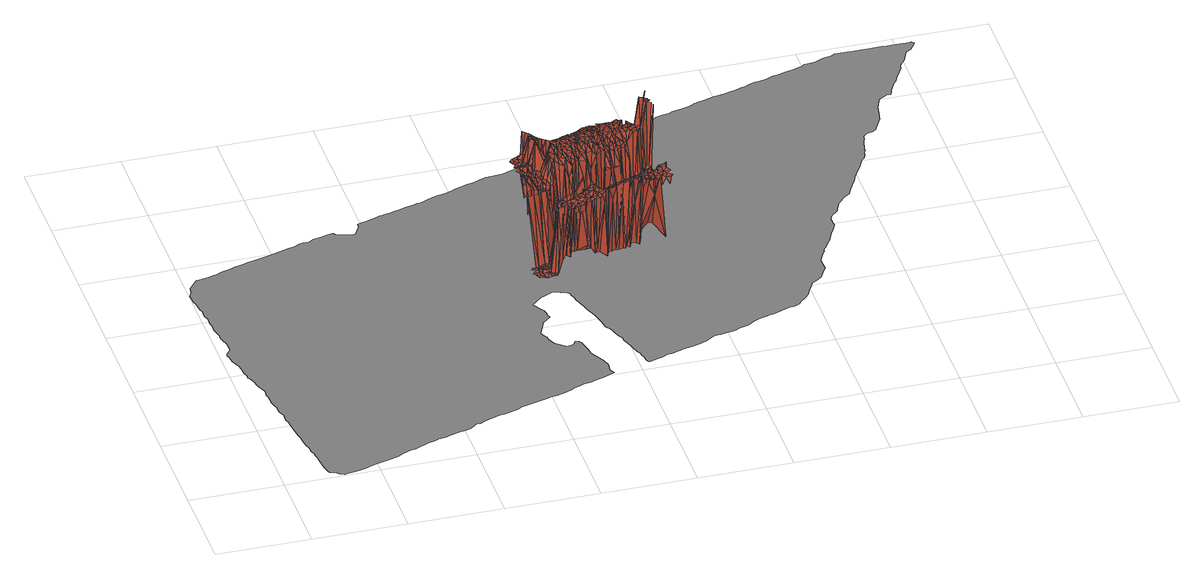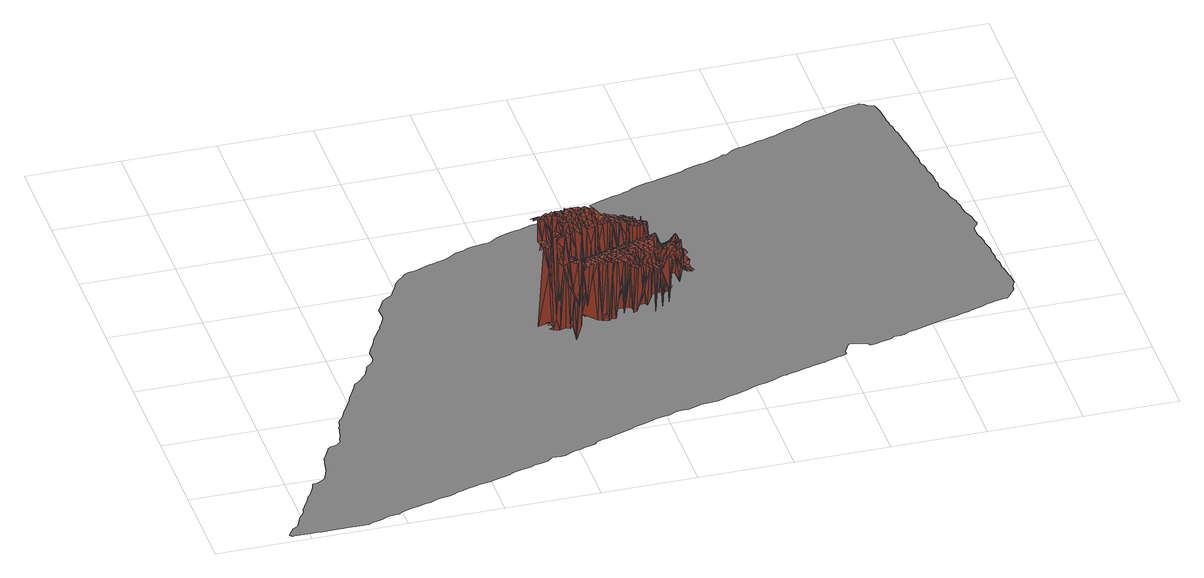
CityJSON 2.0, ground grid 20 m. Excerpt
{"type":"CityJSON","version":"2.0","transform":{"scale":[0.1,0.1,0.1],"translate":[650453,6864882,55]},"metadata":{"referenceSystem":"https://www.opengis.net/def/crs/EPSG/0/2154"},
"CityObjects":{
"building1":{"type":"Building","geometry":[{"type":"MultiSurface","lod":"2","boundaries":[[[0,1,2]],[[3,1,4]],[[0,5,1]],[[6,4,7]],[[1,8,4]],[[7,9,10]],[[1,5,11]],[[8,1,11]],[[4,8,7]],[[12,9,13]],[[8,14,7]],[[5,15,11]],[[14,9,7]],[[15,8,11]],[[14,8,16]],[[9,17,13]],[[13,17,18]],[[15,5,19]],[[9,14,20]],[[8,21,16]],[[9,20,17]],[[8,15,21]],[[14,22,20]],[[23,14,16]],[[18,24,25]],[[18,17,26]],[[27,15,19]],[[22,14,23]],[[24,28,25]],[[15,27,21]],[[20,29,17]],[[21,30,16]],[[24,18,26]],[[22,29,20]],[[30,23,16]],[[31,27,19]],[[17,29,32]],[[29,22,23]],[[28,24,33]],[[34,28,33]],[[17,35,26]],[[35,17,32]],[[34,36,37]],[[27,38,21]],[[27,31,39]],[[40,29,23]],[[41,24,26]],[[30,40,23]],[[36,34,42]],[[24,41,33]],[[29,35,32]],[[38,27,39]],[[43,30,21]],[[44,34,33]],[[38,43,21]],[[42,34,44]],[[36,45,46]],[[35,29,47]],[[35,48,26]],[[29,40,49]],[[41,44,33]],[[48,41,26]],[[50,51,46]],[[43,38,39]],[[30,43,52]],[[40,30,53]],[[29,49,47]],[[45,36,54]],[[36,42,55]],[[45,56,46]],[[56,50,46]],[[57,58,39]],[[59,60,61]],[[42,44,62]],[[58,43,39]],[[53,30,52]],[[59,51,63]],[[44,41,62]],[[35,47,64]],[[40,53,49]],[[62,41,48]],[[48,35,64]],[[51,50,65]],[[54,36,55]],[[43,53,52]],[[60,59,63]],[[66,42,62]],[[51,67,63]],[[56,45,54]],[[67,51,65]],[[42,66,55]],[[50,56,65]],[[43,58,68]],[[66,62,48]],[[69,43,68]],[[70,60,71]],[[66,48,64]],[[49,72,47]],[[43,69,73]],[[43,73,53]],[[56,54,55]],[[74,60,63]],[[53,72,49]],[[56,75,65]],[[76,70,71]],[[60,74,71]],[[67,77,63]],[[70,78,79]],[[47,80,64]],[[81,67,65]],[[82,66,64]],[[58,83,84]],[[85,56,55]],[[70,76,78]],[[66,85,55]],[[68,58,86]],[[77,74,63]],[[73,72,53]],[[75,81,65]],[[74,87,71]],[[69,68,86]],[[75,56,88]],[[89,90,91]],[[81,77,67]],[[87,76,71]],[[92,66,82]],[[73,69,93]],[[56,85,88]],[[58,84,86]],[[94,82,64]],[[95,89,91]],[[96,90,79]],[[81,75,88]],[[97,83,98]],[[74,99,87]],[[85,66,100]],[[66,92,100]],[[72,73,101]],[[93,69,86]],[[80,94,64]],[[90,96,91]],[[84,83,97]],[[76,87,102]],[[77,99,74]],[[94,92,82]],[[47,72,103]],[[78,76,104]],[[73,93,101]],[[105,81,88]],[[77,81,106]],[[87,99,102]],[[78,107,79]],[[47,108,80]],[[109,95,91]],[[85,110,88]],[[92,94,100]],[[99,77,106]],[[107,96,79]],[[96,109,91]],[[111,76,102]],[[112,72,101]],[[110,85,100]],[[113,105,88]],[[86,84,114]],[[115,97,98]],[[107,78,104]],[[84,97,114]],[[76,116,104]],[[81,105,117]],[[110,113,88]],[[93,86,114]],[[95,109,118]],[[119,94,80]],[[120,72,121]],[[81,122,106]],[[93,112,101]],[[99,111,102]],[[94,123,100]],[[76,111,116]],[[47,124,108]],[[72,112,121]],[[124,47,103]],[[72,120,103]],[[107,109,96]],[[123,94,125]],[[123,110,100]],[[122,99,106]],[[94,119,125]],[[122,81,117]],[[126,93,114]],[[112,93,126]],[[97,115,114]],[[105,113,127]],[[99,128,111]],[[128,99,122]],[[116,107,104]],[[108,119,80]],[[113,110,127]],[[109,107,129]],[[110,123,130]],[[105,131,117]],[[109,132,118]],[[131,105,127]],[[123,125,133]],[[110,134,127]],[[125,119,133]],[[134,110,130]],[[132,109,129]],[[115,135,114]],[[120,121,136]],[[111,128,137]],[[138,128,122]],[[112,126,139]],[[130,123,133]],[[107,132,129]],[[138,122,117]],[[132,140,118]],[[107,116,141]],[[126,114,142]],[[121,112,143]],[[103,120,136]],[[119,108,144]],[[119,145,133]],[[131,138,117]],[[135,115,146]],[[145,119,144]],[[132,107,147]],[[147,107,141]],[[128,138,148]],[[114,135,142]],[[111,149,116]],[[128,148,137]],[[112,139,150]],[[139,126,142]],[[140,132,151]],[[149,111,137]],[[134,152,127]],[[152,134,130]],[[153,112,150]],[[143,112,153]],[[135,146,154]],[[145,155,133]],[[116,149,141]],[[156,130,133]],[[121,157,136]],[[157,121,143]],[[124,103,158]],[[159,131,127]],[[132,147,160]],[[108,161,144]],[[162,145,144]],[[132,163,151]],[[124,161,108]],[[138,131,164]],[[165,147,141]],[[148,149,137]],[[155,145,166]],[[155,156,133]],[[167,124,158]],[[135,168,142]],[[169,103,136]],[[145,162,166]],[[156,152,130]],[[103,169,158]],[[124,167,161]],[[161,162,144]],[[147,165,160]],[[139,170,150]],[[171,135,154]],[[170,139,142]],[[152,159,127]],[[149,165,141]],[[138,172,148]],[[163,132,173]],[[135,171,168]],[[157,169,136]],[[131,159,164]],[[174,153,150]],[[174,143,153]],[[175,132,160]],[[170,176,150]],[[174,157,143]],[[156,155,177]],[[176,174,150]],[[178,155,166]],[[179,167,158]],[[162,178,166]],[[161,167,180]],[[172,149,148]],[[168,181,142]],[[132,175,173]],[[155,178,177]],[[172,138,164]],[[169,179,158]],[[181,170,142]],[[162,161,182]],[[152,156,183]],[[157,184,169]],[[149,185,165]],[[167,179,180]],[[174,184,157]],[[174,176,186]],[[178,162,182]],[[165,187,160]],[[171,181,168]],[[170,188,176]],[[189,190,191,192,193,194,195,196,197,198,199,200,201,202,203,204,205,206,207,208,209,210,211,212,213,214,215,216,217,218,219,220,221,222,223,224,225,226,227,228,229,230,231,232,233,234,235,236,237,238,239,240,241,242,243,244,245,246,247,248,249,250,251,252,253,254,255,256,257,258,259,260,261,262,263,264,265,266,267,268,269,270,271,272,273,274,275,276,277,278,279,280,281,282,283,284,285,286,287,288,289,290,291,292,293,294,295,296,297,298,299,300,301,302,303,304,305,306,307,308,309,310,311,312,313,314,315,316,317,318,319,320,321,322,323,324,325,326,327,328,329,330,331,332,333,334,335,336,337,338,339,340,341,342,343,344,345,346,347,348,349,350,351,352,353,354,355,356,357,358,359,360,361,362,363,364,365,366,367,368,369,370,371,372,373,374,375,376,377,378,379,380,381,382,383,384,385,386,387,388,389,390,391,392,393,394,395,396,397,398,399,400,401,402,403,404,405,406,407,408,409,410,411,412,413,414,415,416,417,418,419,420,421,422,423,424,425,426,427,428,429,430,431,432,433,434,435,436,437,438,439,440,441,442,443,444,445,446,447,448,449,450,451,452,453,454,455,456,457,458,459,460,461,462,463,464,465,466,467,468,469,470,471,472,473,474,475,476,477,478,479,480,481,482,483,484,485,486,487,488,489,490,491,492,493,494,495,496,497,498,499,500,501,502,503,504,505,506,507,508,509,510,511,512,513,514,515,516,517,518,519,520,521,522,523,524,525,526,527,528,529,530,531,532,533,534,535,536,537,538,539,540,541,542,543,544,545,546,547,548,549,550,551,552,553,554,555,556,557,558,559,560,561,562,563,564,565,566,567,568,569,570,571,572,573,574,575,576,577,578,579,580,581,582,583,584,585,586,587,588,589,590,591,592,593,594,595,596,597,598,599,600,601,602,603,604,605,606,607,608,609,610,611,612,613,614,615,616,617,618,619,620,621,622,623,624,625,626,627,628,629,630,631,632,633,634,635,636,637,638,639,640,641,642,643,644,645,646,647,648,649,650,651,652,653]],[[654,156,177]],[[655,161,180]],[[169,184,179]],[[152,656,159]],[[184,174,186]],[[185,149,657]],[[161,655,182]],[[156,654,183]],[[165,185,658]],[[187,175,160]],[[178,654,177]],[[159,656,164]],[[656,152,183]],[[170,181,188]],[[181,171,659]],[[176,660,186]],[[187,165,658]],[[657,149,661]],[[149,172,661]],[[662,184,186]],[[179,184,663]],[[179,664,180]],[[188,660,176]],[[665,171,666]],[[667,178,182]],[[171,665,659]],[[664,655,180]],[[172,164,668]],[[175,669,173]],[[184,670,663]],[[664,179,663]],[[654,178,667]],[[671,185,657]],[[656,672,164]],[[183,654,673]],[[185,671,658]],[[665,181,659]],[[181,660,188]],[[660,662,186]],[[655,674,182]],[[164,672,668]],[[675,656,183]],[[675,183,673]],[[184,662,676]],[[670,184,676]],[[671,187,658]],[[175,187,677]],[[671,657,678]],[[181,665,679]],[[680,657,661]],[[674,667,182]],[[664,674,655]],[[665,666,681]],[[657,680,678]],[[669,175,677]],[[181,679,682]],[[656,675,672]],[[662,660,683]],[[670,684,663]],[[660,181,682]],[[685,172,668]],[[684,664,663]],[[661,172,686]],[[654,687,673]],[[654,667,688]],[[684,670,676]],[[672,689,668]],[[667,674,690]],[[691,662,683]],[[692,671,678]],[[687,675,673]],[[187,693,677]],[[172,685,686]],[[680,692,678]],[[675,694,672]],[[680,661,686]],[[662,691,676]],[[674,664,695]],[[660,691,683]],[[687,654,688]],[[671,696,187]],[[689,685,668]],[[664,684,695]],[[697,667,690]],[[674,697,690]],[[665,698,679]],[[699,665,681]],[[694,689,672]],[[667,700,688]],[[694,675,701]],[[671,692,702]],[[703,684,676]],[[697,700,667]],[[679,698,682]],[[696,693,187]],[[704,675,705]],[[693,706,677]],[[707,674,695]],[[691,660,708]],[[675,704,701]],[[698,660,682]],[[674,709,697]],[[709,674,707]],[[692,680,710]],[[705,675,711]],[[710,680,686]],[[675,687,711]],[[665,699,712]],[[713,699,681]],[[685,689,714]],[[696,671,702]],[[691,715,676]],[[715,703,676]],[[660,716,708]],[[689,694,714]],[[698,665,712]],[[709,707,695]],[[717,687,688]],[[660,698,716]],[[700,717,688]],[[706,693,718]],[[719,694,701]],[[685,720,686]],[[704,705,711]],[[692,721,702]],[[704,719,701]],[[720,685,714]],[[693,696,718]],[[721,692,710]],[[691,708,722]],[[717,723,687]],[[687,723,711]],[[697,724,700]],[[684,725,695]],[[699,726,712]],[[684,703,727]],[[720,710,686]],[[699,713,728]],[[709,724,697]],[[715,691,722]],[[721,696,702]],[[714,694,729]],[[694,719,730]],[[726,698,712]],[[724,717,700]],[[725,709,695]],[[726,699,728]],[[716,731,708]],[[703,715,727]],[[732,704,711]],[[694,730,729]],[[719,704,732]],[[718,696,733]],[[696,721,734]],[[708,731,722]],[[717,724,723]],[[716,698,735]],[[720,714,729]],[[721,710,736]],[[696,734,733]],[[725,684,727]],[[723,737,711]],[[710,720,736]],[[698,726,738]],[[739,715,722]],[[734,721,733]],[[719,740,730]],[[737,732,711]],[[724,737,723]],[[731,716,735]],[[698,738,735]],[[719,732,741]],[[731,739,722]],[[730,740,729]],[[715,742,727]],[[740,719,741]],[[742,715,739]],[[721,743,733]],[[724,709,744]],[[745,721,736]],[[746,720,729]],[[732,737,747]],[[748,749,733]],[[737,724,750]],[[720,746,736]],[[709,725,744]],[[751,731,735]],[[721,745,743]],[[738,726,752]],[[753,726,728]],[[731,754,739]],[[738,755,735]],[[754,731,751]],[[743,748,733]],[[755,751,735]],[[740,756,729]],[[757,732,747]],[[732,757,741]],[[754,742,739]],[[737,758,747]],[[756,746,729]],[[758,737,750]],[[724,759,750]],[[760,745,736]],[[755,738,752]],[[761,740,741]],[[755,754,751]],[[762,725,727]],[[746,760,736]],[[726,753,752]],[[763,728,764]],[[742,762,727]],[[745,765,743]],[[742,754,766]],[[740,761,756]],[[753,728,763]],[[758,757,747]],[[765,748,743]],[[757,761,741]],[[767,746,756]],[[759,758,750]],[[725,762,744]],[[745,760,768]],[[754,755,769]],[[770,755,752]],[[762,742,766]],[[765,745,768]],[[760,746,771]],[[724,772,759]],[[754,773,766]],[[774,746,767]],[[748,765,775]],[[776,724,744]],[[761,777,756]],[[746,774,771]],[[755,770,769]],[[753,770,752]],[[773,754,769]],[[758,759,778]],[[761,757,779]],[[758,780,757]],[[781,767,756]],[[773,762,766]],[[760,782,768]],[[762,783,744]],[[780,758,778]],[[782,760,771]],[[777,781,756]],[[757,780,779]],[[759,780,778]],[[763,764,784]],[[765,785,775]],[[772,724,786]],[[781,774,767]],[[753,763,787]],[[774,782,771]],[[762,773,788]],[[789,761,779]],[[772,780,759]],[[770,753,790]],[[791,765,768]],[[792,762,788]],[[783,793,744]],[[724,776,786]],[[761,794,777]],[[763,784,787]],[[783,762,793]],[[785,795,775]],[[770,796,769]],[[781,777,797]],[[796,773,769]],[[791,785,765]],[[790,753,787]],[[798,791,768]],[[782,774,799]],[[762,792,800]],[[782,801,768]],[[794,761,789]],[[802,770,790]],[[780,803,779]],[[774,781,804]],[[801,798,768]],[[770,802,796]],[[780,772,805]],[[777,794,797]],[[803,789,779]],[[773,806,788]],[[793,807,744]],[[799,774,804]],[[773,796,808]],[[809,776,744]],[[806,792,788]],[[762,810,793]],[[791,795,785]],[[807,809,744]],[[810,762,800]],[[806,773,808]],[[801,782,799]],[[803,780,811]],[[812,781,797]],[[803,794,789]],[[784,813,787]],[[801,791,798]],[[781,812,804]],[[792,814,800]],[[815,790,787]],[[816,780,805]],[[814,792,806]],[[772,817,805]],[[796,802,818]],[[819,772,786]],[[794,812,797]],[[780,816,811]],[[802,790,820]],[[821,799,804]],[[822,813,784]],[[796,818,808]],[[819,817,772]],[[810,807,793]],[[821,801,799]],[[813,815,787]],[[794,803,823]],[[824,806,808]],[[809,807,825]],[[826,791,801]],[[818,824,808]],[[812,794,827]],[[818,802,828]],[[820,790,815]],[[821,804,829]],[[817,816,805]],[[830,803,811]],[[807,810,831]],[[812,832,804]],[[824,814,806]],[[813,822,833]],[[827,794,823]],[[817,819,834]],[[835,810,800]],[[807,836,825]],[[814,835,800]],[[837,819,786]],[[838,801,821]],[[803,830,823]],[[809,839,776]],[[812,827,840]],[[838,826,801]],[[836,807,831]],[[841,802,820]],[[819,837,834]],[[776,839,786]],[[816,830,811]],[[804,842,829]],[[810,835,831]],[[802,841,828]],[[839,809,825]],[[838,821,829]],[[832,842,804]],[[824,835,814]],[[837,786,843]],[[837,817,834]],[[844,824,818]],[[825,836,845]],[[812,846,832]],[[846,812,840]],[[844,818,828]],[[817,847,816]],[[786,839,843]],[[813,848,815]],[[849,827,823]],[[848,813,833]],[[850,820,815]],[[827,849,840]],[[851,838,829]],[[839,825,845]],[[817,837,847]],[[852,837,843]],[[847,830,816]],[[826,838,853]],[[835,824,854]],[[824,844,854]],[[846,842,832]],[[855,856,833]],[[835,857,831]],[[830,849,823]],[[842,851,829]],[[849,846,840]],[[839,852,843]],[[836,858,845]],[[859,836,831]],[[826,853,860]],[[850,841,820]],[[848,850,815]],[[856,848,833]],[[858,836,861]],[[842,846,862]],[[830,847,863]],[[847,837,863]],[[864,844,828]],[[857,859,831]],[[858,839,845]],[[836,859,861]],[[841,864,828]],[[865,837,852]],[[851,842,866]],[[838,851,867]],[[849,830,868]],[[869,835,854]],[[835,869,857]],[[846,849,870]],[[844,869,854]],[[839,865,852]],[[837,871,863]],[[853,838,867]],[[846,872,862]],[[871,837,873]],[[859,858,861]],[[874,830,863]],[[837,865,873]],[[850,875,841]],[[853,876,860]],[[877,848,856]],[[878,856,855]],[[872,842,862]],[[864,869,844]],[[848,879,850]],[[830,874,868]],[[872,846,870]],[[880,851,866]],[[881,839,858]],[[882,864,841]],[[842,880,866]],[[877,856,883]],[[884,859,857]],[[875,882,841]],[[885,849,868]],[[869,886,857]],[[859,881,858]],[[879,875,850]],[[865,839,881]],[[877,879,848]],[[851,880,867]],[[849,885,870]],[[880,842,887]],[[886,884,857]],[[876,853,867]],[[856,878,883]],[[842,888,887]],[[842,872,888]],[[874,885,868]],[[869,864,889]],[[871,890,863]],[[882,875,891]],[[881,859,892]],[[875,879,891]],[[859,884,893]],[[894,871,873]],[[895,864,882]],[[865,894,873]],[[890,874,863]],[[877,883,896]],[[859,893,892]],[[869,897,886]],[[898,876,867]],[[895,882,891]],[[879,877,899]],[[889,864,895]],[[865,881,900]],[[897,884,886]],[[888,880,887]],[[901,872,870]],[[879,902,891]],[[869,889,903]],[[885,901,870]],[[885,874,904]],[[880,905,867]],[[871,894,906]],[[890,871,906]],[[897,869,903]],[[878,907,883]],[[884,908,893]],[[909,881,892]],[[883,907,896]],[[884,897,910]],[[902,895,891]],[[902,879,899]],[[872,901,888]],[[874,890,904]],[[911,885,904]],[[893,908,892]],[[865,900,912]],[[884,910,908]],[[913,877,896]],[[914,880,888]],[[894,865,912]],[[881,909,900]],[[911,901,885]],[[877,913,899]],[[880,914,905]],[[908,909,892]],[[915,889,895]],[[889,916,903]],[[917,898,867]],[[907,878,918]],[[907,913,896]],[[916,897,903]],[[905,917,867]],[[919,914,888]],[[906,894,920]],[[890,906,920]],[[910,897,921]],[[895,902,922]],[[915,916,889]],[[923,902,899]],[[908,910,924]],[[915,895,925]],[[900,909,926]],[[927,901,911]],[[897,916,928]],[[900,929,912]],[[930,911,904]],[[929,894,912]],[[890,930,904]],[[909,908,931]],[[913,932,899]],[[925,895,922]],[[901,933,888]],[[897,928,934]],[[929,900,926]],[[913,907,935]],[[901,927,936]],[[902,923,922]],[[914,937,905]],[[932,923,899]],[[914,919,938]],[[916,915,925]],[[909,931,926]],[[931,908,924]],[[897,934,921]],[[933,919,888]],[[930,927,911]],[[898,917,939]],[[940,894,929]],[[894,940,920]],[[928,916,934]],[[941,942,918]],[[933,901,936]],[[943,890,920]],[[910,944,924]],[[910,921,944]],[[945,907,918]],[[946,916,925]],[[930,890,943]],[[937,914,938]],[[946,925,922]],[[937,917,905]],[[907,945,935]],[[927,933,936]],[[947,932,913]],[[947,913,935]],[[927,930,948]],[[944,931,924]],[[923,932,949]],[[934,916,950]],[[919,933,951]],[[942,945,918]],[[921,934,944]],[[923,952,922]],[[919,953,938]],[[916,946,954]],[[916,955,950]],[[956,946,922]],[[940,957,920]],[[917,958,939]],[[959,916,954]],[[927,948,960]],[[953,919,951]],[[944,934,950]],[[933,927,960]],[[916,959,961]],[[962,929,926]],[[932,947,949]],[[931,962,926]],[[952,923,949]],[[931,944,963]],[[945,942,964]],[[965,943,920]],[[945,947,935]],[[930,966,948]],[[955,916,967]],[[952,956,922]],[[953,937,938]],[[965,930,943]],[[940,929,968]],[[933,953,951]],[[957,965,920]],[[916,961,967]],[[969,945,964]],[[966,930,970]],[[958,917,971]],[[972,946,956]],[[937,973,917]],[[948,966,960]],[[970,930,965]],[[946,972,954]],[[950,955,974]],[[962,931,963]],[[953,933,960]],[[947,975,949]],[[937,953,976]],[[947,945,977]],[[957,940,968]],[[962,944,950]],[[952,972,956]],[[917,973,971]],[[973,937,976]],[[944,962,963]],[[929,962,968]],[[978,959,954]],[[975,947,977]],[[979,945,969]],[[980,958,971]],[[959,978,961]],[[966,970,981]],[[962,950,974]],[[966,982,960]],[[983,955,967]],[[975,984,949]],[[955,983,974]],[[965,957,968]],[[985,952,949]],[[986,953,960]],[[972,952,987]],[[945,979,977]],[[970,965,988]],[[976,953,989]],[[972,978,954]],[[961,983,967]],[[982,966,981]],[[979,969,990]],[[973,976,989]],[[991,980,971]],[[973,991,971]],[[984,985,949]],[[953,986,989]],[[961,978,992]],[[982,993,960]],[[952,985,987]],[[993,986,960]],[[994,975,977]],[[970,995,981]],[[961,992,996]],[[997,962,974]],[[995,970,988]],[[998,965,968]],[[983,997,974]],[[983,961,996]],[[965,998,988]],[[979,994,977]],[[993,982,981]],[[999,979,990]],[[991,973,1000]],[[1000,973,989]],[[975,1001,984]],[[1002,972,987]],[[978,972,1002]],[[962,1003,968]],[[979,999,1004]],[[962,997,1005]],[[1006,980,991]],[[992,978,1007]],[[986,993,1008]],[[1003,998,968]],[[993,981,1009]],[[1001,985,984]],[[975,994,1010]],[[998,995,988]],[[985,1002,987]],[[986,1011,989]],[[981,995,1009]],[[1001,975,1010]],[[997,983,1012]],[[1006,991,1000]],[[1006,1000,989]],[[996,992,1013]],[[1003,995,998]],[[994,979,1010]],[[979,1004,1014]],[[1003,962,1015]],[[962,1005,1015]],[[992,1007,1013]],[[1016,983,996]],[[1017,978,1002]],[[1011,1006,989]],[[986,1008,1018]],[[995,1003,1019]],[[1020,979,1014]],[[997,1021,1005]],[[978,1017,1007]],[[995,1022,1009]],[[1023,979,1020]],[[983,1016,1012]],[[985,1017,1002]],[[985,1001,1024]],[[1010,979,1023]],[[1011,986,1018]],[[1021,997,1012]],[[1008,993,1025]],[[1025,993,1009]],[[1026,995,1019]],[[1017,985,1027]],[[1016,996,1013]],[[1028,995,1026]],[[1022,995,1028]],[[1007,1029,1013]],[[1027,985,1024]],[[1005,1021,1015]],[[1017,1029,1007]],[[1001,1010,1030]],[[1023,1020,1014]],[[1006,1011,1018]],[[1003,1031,1019]],[[1031,1003,1015]],[[1016,1021,1012]],[[1032,1006,1033]],[[1029,1034,1013]],[[1024,1001,1030]],[[1022,1035,1009]],[[1031,1026,1019]],[[1010,1023,1030]],[[1036,1016,1013]],[[1033,1006,1037]],[[1029,1017,1038]],[[1039,1028,1026]],[[1017,1027,1040]],[[1039,1022,1028]],[[1034,1036,1013]],[[1008,1041,1018]],[[1035,1025,1009]],[[1041,1008,1025]],[[1027,1024,1040]],[[1042,1006,1018]],[[1043,1023,1014]],[[1021,1044,1015]],[[1045,1021,1016]],[[1034,1029,1046]],[[1026,1031,1047]],[[1006,1042,1037]],[[1022,1039,1048]],[[1039,1026,1047]],[[1035,1022,1048]],[[1049,1050,1014]],[[1051,1029,1038]],[[1036,1045,1016]],[[1029,1051,1046]],[[1017,1052,1038]],[[1036,1034,1046]],[[1044,1021,1053]],[[1052,1017,1040]],[[1054,1023,1043]],[[1055,1024,1030]],[[1050,1049,1056]],[[1057,1033,1037]],[[1023,1058,1030]],[[1050,1043,1014]],[[1024,1055,1040]],[[1041,1042,1018]],[[1021,1045,1059]],[[1035,1041,1025]],[[1051,1036,1046]],[[1039,1060,1048]],[[1058,1023,1054]],[[1060,1035,1048]],[[1045,1036,1061]],[[1052,1051,1038]],[[1042,1057,1037]],[[1031,1062,1047]],[[1021,1063,1053]],[[1036,1051,1061]],[[1064,1031,1015]],[[1062,1039,1047]],[[1044,1064,1015]],[[1058,1055,1030]],[[1063,1021,1059]],[[1045,1061,1059]],[[1063,1044,1053]],[[1062,1031,1065]],[[1042,1041,1066]],[[1060,1039,1067]],[[1057,1042,1066]],[[1041,1035,1068]],[[1035,1060,1069]],[[1070,1052,1040]],[[1039,1062,1067]],[[1058,1054,1071]],[[1051,1052,1072]],[[1055,1070,1040]],[[1073,1050,1074]],[[1075,1054,1043]],[[1031,1064,1065]],[[1051,1076,1061]],[[1050,1075,1043]],[[1035,1069,1068]],[[1041,1077,1066]],[[1078,1044,1063]],[[1054,1079,1071]],[[1080,1062,1065]],[[1077,1041,1068]],[[1081,1055,1058]],[[1076,1051,1072]],[[1052,1070,1072]],[[1070,1055,1082]],[[1079,1058,1071]],[[1064,1044,1078]],[[1083,1060,1067]],[[1069,1060,1084]],[[1085,1057,1066]],[[1055,1081,1082]],[[1075,1079,1054]],[[1064,1080,1065]],[[1062,1083,1067]],[[1062,1080,1086]],[[1087,1050,1073]],[[1079,1081,1058]],[[1060,1083,1084]],[[1087,1075,1050]],[[1069,1088,1068]],[[1077,1085,1066]],[[1089,1063,1059]],[[1083,1062,1086]],[[1070,1090,1072]],[[1091,1070,1082]],[[1090,1076,1072]],[[1061,1076,1092]],[[1088,1069,1084]],[[1081,1091,1082]],[[1080,1064,1093]],[[1061,1094,1059]],[[1078,1063,1089]],[[1095,1077,1068]],[[1096,1097,1073]],[[1064,1078,1098]],[[1090,1070,1099]],[[1070,1091,1099]],[[1086,1080,1100]],[[1088,1095,1068]],[[1085,1077,1101]],[[1102,1079,1075]],[[1064,1103,1093]],[[1080,1093,1100]],[[1104,1078,1089]],[[1105,1083,1086]],[[1081,1079,1106]],[[1107,1087,1073]],[[1103,1064,1098]],[[1076,1090,1092]],[[1083,1105,1084]],[[1091,1081,1108]],[[1097,1107,1073]],[[1109,1078,1104]],[[1110,1088,1084]],[[1077,1095,1101]],[[1105,1086,1100]],[[1087,1111,1075]],[[1078,1109,1098]],[[1079,1102,1106]],[[1094,1089,1059]],[[1094,1061,1092]],[[1081,1106,1108]],[[1112,1090,1099]],[[1105,1113,1084]],[[1111,1102,1075]],[[1092,1090,1114]],[[1110,1095,1088]],[[1093,1103,1115]],[[1109,1104,1089]],[[1113,1110,1084]],[[1116,1085,1101]],[[1093,1117,1100]],[[1090,1112,1114]],[[1091,1118,1099]],[[1119,1103,1098]],[[1117,1105,1100]],[[1117,1093,1115]],[[1118,1091,1108]],[[1085,1116,1120]],[[1095,1116,1101]],[[1112,1092,1114]],[[1095,1110,1121]],[[1109,1119,1098]],[[1102,1122,1106]],[[1106,1122,1108]],[[1118,1112,1099]],[[1103,1119,1115]],[[1123,1095,1121]],[[1116,1095,1123]],[[1124,1109,1089]],[[1105,1125,1113]],[[1112,1126,1092]],[[1127,1110,1113]],[[1110,1127,1121]],[[1105,1117,1128]],[[1122,1129,1108]],[[1094,1124,1089]],[[1125,1105,1128]],[[1129,1118,1108]],[[1112,1118,1126]],[[1125,1127,1113]],[[1130,1117,1115]],[[1116,1123,1131]],[[1119,1130,1115]],[[1119,1109,1132]],[[1109,1124,1132]],[[1133,1123,1121]],[[1127,1134,1121]],[[1135,1094,1092]],[[1117,1130,1136]],[[1127,1125,1137]],[[1126,1118,1138]],[[1123,1133,1131]],[[1128,1117,1139]],[[1130,1119,1140]],[[1094,1141,1124]],[[1117,1136,1139]],[[1134,1133,1121]],[[1124,1141,1132]],[[1125,1128,1139]],[[1092,1126,1142]],[[1143,1119,1132]],[[1125,1144,1137]],[[1144,1127,1137]],[[1127,1145,1134]],[[1140,1119,1143]],[[1135,1141,1094]],[[1130,1146,1136]],[[1144,1125,1139]],[[1147,1133,1134]],[[1141,1148,1132]],[[1146,1130,1140]],[[1127,1149,1145]],[[1135,1092,1142]],[[1149,1127,1144]],[[1149,1147,1134]],[[1148,1143,1132]],[[1141,1135,1150]],[[1136,1151,1139]],[[1133,1147,1152]],[[1145,1149,1134]],[[1146,1140,1143]],[[1146,1151,1136]],[[1147,1149,1152]],[[1141,1153,1148]],[[1151,1144,1139]],[[1153,1141,1150]],[[1135,1154,1150]],[[1146,1143,1155]],[[1148,1153,1143]],[[1151,1146,1156]],[[1152,1149,1157]],[[1149,1144,1158]],[[1143,1153,1155]],[[1144,1151,1158]],[[1133,1152,1159]],[[1156,1146,1160]],[[1161,1153,1150]],[[1162,1146,1155]],[[1149,1163,1157]],[[1153,1164,1155]],[[1165,1152,1157]],[[1163,1149,1158]],[[1151,1156,1166]],[[1146,1162,1160]],[[1151,1167,1158]],[[1152,1165,1159]],[[1164,1168,1155]],[[1156,1160,1166]],[[1168,1162,1155]],[[1167,1151,1166]],[[1169,1165,1157]],[[1163,1169,1157]],[[1170,1163,1158]],[[1167,1170,1158]],[[1160,1162,1171]],[[1165,1169,1159]],[[1160,1172,1166]],[[1169,1163,1173]],[[1174,1167,1166]],[[1170,1175,1163]],[[1163,1175,1173]],[[1176,1170,1167]],[[1177,1169,1173]],[[1175,1170,1178]],[[1159,1169,1179]],[[1175,1177,1173]],[[1180,1169,1177]]],"semantics":{"surfaces":[{"type":"RoofSurface"},{"type":"GroundSurface"}],"values":[0,0,0,0,0,0,0,0,0,0,0,0,0,0,0,0,0,0,0,0,0,0,0,0,0,0,0,0,0,0,0,0,0,0,0,0,0,0,0,0,0,0,0,0,0,0,0,0,0,0,0,0,0,0,0,0,0,0,0,0,0,0,0,0,0,0,0,0,0,0,0,0,0,0,0,0,0,0,0,0,0,0,0,0,0,0,0,0,0,0,0,0,0,0,0,0,0,0,0,0,0,0,0,0,0,0,0,0,0,0,0,0,0,0,0,0,0,0,0,0,0,0,0,0,0,0,0,0,0,0,0,0,0,0,0,0,0,0,0,0,0,0,0,0,0,0,0,0,0,0,0,0,0,0,0,0,0,0,0,0,0,0,0,0,0,0,0,0,0,0,0,0,0,0,0,0,0,0,0,0,0,0,0,0,0,0,0,0,0,0,0,0,0,0,0,0,0,0,0,0,0,0,0,0,0,0,0,0,0,0,0,0,0,0,0,0,0,0,0,0,0,0,0,0,0,0,0,0,0,0,0,0,0,0,0,0,0,0,0,0,0,0,0,0,0,0,0,0,0,0,0,0,0,0,0,0,0,0,0,0,0,0,0,0,0,0,0,0,0,0,0,0,0,0,0,0,0,0,0,0,0,0,0,0,0,0,0,0,0,0,0,0,0,0,0,0,0,0,0,0,0,0,0,0,0,0,1,0,0,0,0,0,0,0,0,0,0,0,0,0,0,0,0,0,0,0,0,0,0,0,0,0,0,0,0,0,0,0,0,0,0,0,0,0,0,0,0,0,0,0,0,0,0,0,0,0,0,0,0,0,0,0,0,0,0,0,0,0,0,0,0,0,0,0,0,0,0,0,0,0,0,0,0,0,0,0,0,0,0,0,0,0,0,0,0,0,0,0,0,0,0,0,0,0,0,0,0,0,0,0,0,0,0,0,0,0,0,0,0,0,0,0,0,0,0,0,0,0,0,0,0,0,0,0,0,0,0,0,0,0,0,0,0,0,0,0,0,0,0,0,0,0,0,0,0,0,0,0,0,0,0,0,0,0,0,0,0,0,0,0,0,0,0,0,0,0,0,0,0,0,0,0,0,0,0,0,0,0,0,0,0,0,0,0,0,0,0,0,0,0,0,0,0,0,0,0,0,0,0,0,0,0,0,0,0,0,0,0,0,0,0,0,0,0,0,0,0,0,0,0,0,0,0,0,0,0,0,0,0,0,0,0,0,0,0,0,0,0,0,0,0,0,0,0,0,0,0,0,0,0,0,0,0,0,0,0,0,0,0,0,0,0,0,0,0,0,0,0,0,0,0,0,0,0,0,0,0,0,0,0,0,0,0,0,0,0,0,0,0,0,0,0,0,0,0,0,0,0,0,0,0,0,0,0,0,0,0,0,0,0,0,0,0,0,0,0,0,0,0,0,0,0,0,0,0,0,0,0,0,0,0,0,0,0,0,0,0,0,0,0,0,0,0,0,0,0,0,0,0,0,0,0,0,0,0,0,0,0,0,0,0,0,0,0,0,0,0,0,0,0,0,0,0,0,0,0,0,0,0,0,0,0,0,0,0,0,0,0,0,0,0,0,0,0,0,0,0,0,0,0,0,0,0,0,0,0,0,0,0,0,0,0,0,0,0,0,0,0,0,0,0,0,0,0,0,0,0,0,0,0,0,0,0,0,0,0,0,0,0,0,0,0,0,0,0,0,0,0,0,0,0,0,0,0,0,0,0,0,0,0,0,0,0,0,0,0,0,0,0,0,0,0,0,0,0,0,0,0,0,0,0,0,0,0,0,0,0,0,0,0,0,0,0,0,0,0,0,0,0,0,0,0,0,0,0,0,0,0,0,0,0,0,0,0,0,0,0,0,0,0,0,0,0,0,0,0,0,0,0,0,0,0,0,0,0,0,0,0,0,0,0,0,0,0,0,0,0,0,0,0,0,0,0,0,0,0,0,0,0,0,0,0,0,0,0,0,0,0,0,0,0,0,0,0,0,0,0,0,0,0,0,0,0,0,0,0,0,0,0,0,0,0,0,0,0,0,0,0,0,0,0,0,0,0,0,0,0,0,0,0,0,0,0,0,0,0,0,0,0,0,0,0,0,0,0,0,0,0,0,0,0,0,0,0,0,0,0,0,0,0,0,0,0,0,0,0,0,0,0,0,0,0,0,0,0,0,0,0,0,0,0,0,0,0,0,0,0,0,0,0,0,0,0,0,0,0,0,0,0,0,0,0,0,0,0,0,0,0,0,0,0,0,0,0,0,0,0,0,0,0,0,0,0,0,0,0,0,0,0,0,0,0,0,0,0,0,0,0,0,0,0,0,0,0,0,0,0,0,0,0,0,0,0,0,0,0,0,0,0,0,0,0,0,0,0,0,0,0,0,0,0,0,0,0,0,0,0,0,0,0,0,0,0,0,0,0,0,0,0,0,0,0,0,0,0,0,0,0,0,0,0,0,0,0,0,0,0,0,0,0,0,0,0,0,0,0,0,0,0,0,0,0,0,0,0,0,0,0,0,0,0,0,0,0,0,0,0,0,0,0,0,0,0,0,0,0,0,0,0,0,0,0,0,0,0,0,0,0,0,0,0,0,0,0,0,0,0,0,0,0,0,0,0,0,0,0,0,0,0,0,0,0,0,0,0,0,0,0,0,0,0,0,0,0,0,0,0,0,0,0,0,0,0,0,0,0,0,0,0,0,0,0,0,0,0,0,0,0,0,0,0,0,0,0,0,0,0,0,0,0,0,0,0,0,0,0,0,0,0,0,0,0,0,0,0,0,0,0,0,0,0,0,0,0,0,0,0,0,0,0,0,0,0,0,0,0,0,0,0,0,0,0,0,0,0,0,0,0,0,0,0,0,0,0,0,0,0,0,0,0,0,0,0,0,0,0,0,0,0,0,0,0,0,0,0,0,0,0,0,0,0,0]}}]}
},
"vertices":[
[681,535,32],[684,541,32],[677,543,32],[672,550,32],[685,549,32],[696,528,32],[675,554,32],[685,560,32],[692,547,32],[688,566,32],[673,566,31],[692,537,32],[676,571,31],[685,576,28],[692,561,33],[701,537,40],[694,552,39],[691,577,27],[677,610,177],[706,531,32],[696,567,32],[707,545,32],[699,560,33],[707,558,32],[686,618,154],[679,616,131],[691,614,176],[712,536,32],[680,625,179],[705,569,33],[711,554,34],[716,528,34],[703,577,30],[689,627,180],[682,635,198],[704,581,31],[685,642,184],[677,642,184],[715,542,33],[720,534,34],[710,559,34],[695,621,34],[688,639,208],[722,544,183],[695,630,179],[689,651,185],[681,655,202],[713,579,31],[702,618,175],[716,572,34],[686,659,188],[682,667,190],[720,550,183],[725,561,185],[696,648,185],[702,642,182],[696,656,187],[727,526,182],[729,535,65],[679,675,192],[684,692,190],[675,686,190],[703,627,178],[686,684,191],[707,620,176],[693,666,189],[704,634,180],[690,673,192],[734,543,186],[728,548,185],[676,705,186],[686,700,188],[732,564,187],[732,553,186],[692,686,123],[699,662,188],[689,706,186],[699,678,139],[688,712,184],[682,718,183],[720,623,176],[701,671,191],[711,630,32],[735,531,81],[743,538,188],[708,647,183],[742,546,189],[691,697,189],[707,657,186],[675,734,181],[679,726,181],[684,732,182],[711,638,181],[741,556,189],[718,630,154],[681,741,182],[691,722,184],[748,537,189],[744,529,188],[700,693,190],[717,643,182],[738,563,189],[697,701,188],[744,595,39],[696,714,185],[708,668,189],[706,679,142],[699,721,186],[738,611,40],[691,735,185],[716,653,185],[705,702,189],[746,563,144],[714,658,186],[751,543,191],[756,533,191],[704,707,187],[715,677,191],[692,742,185],[727,625,176],[740,568,190],[746,569,192],[712,682,164],[722,638,180],[744,604,39],[725,629,21],[749,555,192],[721,664,187],[708,695,191],[699,729,187],[727,645,185],[720,670,191],[702,735,196],[731,636,178],[722,653,184],[761,538,193],[751,585,39],[712,701,189],[716,683,136],[759,555,195],[698,738,187],[710,715,243],[763,548,195],[756,570,195],[737,620,38],[734,629,57],[764,526,193],[706,723,190],[716,698,113],[720,710,240],[759,560,195],[703,745,242],[736,660,231],[761,568,196],[770,529,195],[738,637,178],[738,649,216],[758,580,38],[751,595,39],[736,668,234],[713,729,240],[749,615,38],[745,622,39],[708,742,241],[737,674,233],[718,720,239],[742,629,39],[749,604,39],[772,540,196],[759,589,39],[771,552,198],[777,534,197],[738,690,186],[716,742,237],[766,575,199],[723,734,235],[766,560,197],[743,644,208],[749,634,79],[761,600,39],[757,609,39],[779,548,200],[756,623,39],[744,656,224],[766,584,142],[728,715,237],[769,568,174],[730,728,233],[777,559,200],[529,894,4],[534,894,4],[549,901,4],[556,904,4],[568,907,4],[577,910,4],[593,914,4],[607,919,4],[617,923,4],[626,926,4],[643,932,4],[655,935,4],[664,938,4],[674,943,4],[681,944,4],[685,946,4],[692,947,4],[712,948,4],[723,950,4],[733,953,4],[739,956,4],[751,959,4],[754,959,4],[767,959,4],[779,961,4],[790,967,4],[796,969,4],[802,969,4],[824,975,4],[831,977,4],[838,980,4],[852,984,4],[872,990,4],[878,995,4],[890,998,4],[904,1003,4],[914,1007,4],[927,1011,4],[937,1014,4],[946,1016,4],[959,1022,4],[962,1027,4],[973,1031,4],[987,1034,4],[998,1038,4],[1006,1039,4],[1016,1043,4],[1031,1050,4],[1041,1052,4],[1059,1051,4],[1070,1060,4],[1087,1064,4],[1091,1065,4],[1100,1067,4],[1108,1071,4],[1121,1074,4],[1132,1076,4],[1145,1080,4],[1150,1082,4],[1159,1087,4],[1163,1088,4],[1168,1089,4],[1179,1092,4],[1195,1098,4],[1199,1099,4],[1217,1102,4],[1231,1106,4],[1240,1108,4],[1248,1110,4],[1257,1113,4],[1262,1116,4],[1273,1118,4],[1282,1123,4],[1293,1126,4],[1307,1128,4],[1322,1132,4],[1336,1139,4],[1346,1139,4],[1358,1143,4],[1364,1145,4],[1379,1148,4],[1391,1152,4],[1400,1156,4],[1407,1161,4],[1409,1161,4],[1413,1161,4],[1431,1164,4],[1443,1169,4],[1451,1172,4],[1467,1175,4],[1475,1180,4],[1483,1180,4],[1502,1180,4],[1511,1180,4],[1518,1179,4],[1529,1180,4],[1544,1180,4],[1573,1180,4],[1577,1180,4],[1585,1179,4],[1596,1180,4],[1610,1180,4],[1617,1180,4],[1631,1180,4],[1634,1180,4],[1639,1175,4],[1633,1164,4],[1631,1162,4],[1626,1155,4],[1615,1149,4],[1610,1138,4],[1606,1129,4],[1601,1120,4],[1595,1112,4],[1590,1104,4],[1588,1095,4],[1582,1083,4],[1578,1076,4],[1572,1067,4],[1566,1054,4],[1560,1047,4],[1557,1040,4],[1553,1034,4],[1548,1024,4],[1546,1015,4],[1544,1012,4],[1536,1012,4],[1517,1001,4],[1506,973,4],[1501,946,4],[1500,940,4],[1498,931,4],[1492,922,4],[1484,906,4],[1481,900,4],[1474,893,4],[1460,890,4],[1451,882,4],[1448,869,4],[1447,867,4],[1439,837,4],[1441,834,4],[1436,826,4],[1434,816,4],[1431,808,4],[1424,801,4],[1421,795,4],[1414,780,4],[1406,767,4],[1398,754,4],[1394,746,4],[1389,734,4],[1382,722,4],[1377,714,4],[1371,701,4],[1367,693,4],[1355,684,4],[1338,665,4],[1329,646,4],[1328,641,4],[1312,627,4],[1307,617,4],[1308,599,4],[1309,595,4],[1308,592,4],[1305,585,4],[1300,576,4],[1294,567,4],[1288,553,4],[1285,546,4],[1278,536,4],[1272,525,4],[1264,514,4],[1263,508,4],[1256,496,4],[1253,492,4],[1248,480,4],[1249,458,4],[1249,452,4],[1240,436,4],[1233,423,4],[1225,416,4],[1212,408,4],[1210,407,4],[1203,393,4],[1197,383,4],[1191,369,4],[1182,359,4],[1171,350,4],[1164,342,4],[1155,338,4],[1141,335,4],[1124,329,4],[1108,322,4],[1094,320,4],[1089,317,4],[1081,315,4],[1074,313,4],[1060,307,4],[1055,303,4],[1045,297,4],[1037,295,4],[1027,292,4],[1018,287,4],[1008,285,4],[999,283,4],[984,280,4],[973,280,4],[967,277,4],[952,267,4],[939,262,4],[918,255,4],[898,251,4],[891,248,4],[886,247,4],[876,242,4],[862,240,4],[853,236,4],[844,233,4],[831,228,4],[822,226,4],[820,227,4],[816,234,4],[816,242,4],[813,250,4],[811,260,4],[807,268,4],[803,279,4],[801,290,4],[797,299,4],[793,312,4],[792,321,4],[788,330,4],[786,333,4],[782,347,4],[780,354,4],[777,361,4],[771,369,4],[769,378,4],[767,389,4],[763,406,4],[761,416,4],[755,433,4],[751,443,4],[749,452,4],[746,459,4],[740,477,4],[738,489,4],[735,495,4],[735,500,4],[732,506,4],[704,517,4],[698,515,4],[693,513,4],[684,508,4],[675,504,4],[652,483,4],[665,461,4],[667,458,4],[670,448,4],[670,440,4],[673,434,4],[672,432,4],[656,417,4],[654,414,4],[640,382,4],[645,369,4],[647,366,4],[649,359,4],[652,349,4],[656,339,4],[677,323,4],[685,324,4],[692,326,4],[697,334,4],[698,335,4],[705,334,4],[709,329,4],[715,301,4],[717,288,4],[731,260,4],[734,252,4],[739,239,4],[739,234,4],[736,218,4],[742,207,4],[741,206,4],[732,204,4],[723,199,4],[701,192,4],[695,190,4],[690,188,4],[673,184,4],[663,181,4],[653,178,4],[643,171,4],[635,167,4],[626,164,4],[620,163,4],[611,160,4],[597,158,4],[589,155,4],[572,150,4],[542,142,4],[532,140,4],[524,135,4],[515,132,4],[499,126,4],[493,124,4],[482,124,4],[471,120,4],[462,116,4],[456,114,4],[448,112,4],[437,106,4],[428,105,4],[415,94,4],[401,89,4],[397,88,4],[391,88,4],[366,81,4],[358,77,4],[341,74,4],[336,73,4],[328,70,4],[320,67,4],[315,66,4],[305,61,4],[299,59,4],[287,54,4],[278,52,4],[259,45,4],[252,40,4],[246,37,4],[227,31,4],[214,28,4],[197,23,4],[179,17,4],[171,13,4],[158,10,4],[150,9,4],[133,5,4],[126,5,4],[118,8,4],[111,15,4],[101,18,4],[99,19,4],[97,26,4],[94,40,4],[92,52,4],[91,66,4],[90,75,4],[88,85,4],[88,92,4],[85,100,4],[84,115,4],[80,125,4],[78,136,4],[77,154,4],[75,161,4],[74,166,4],[73,179,4],[71,196,4],[69,214,4],[66,223,4],[67,241,4],[62,252,4],[60,263,4],[61,270,4],[59,278,4],[55,289,4],[55,302,4],[54,311,4],[52,318,4],[54,329,4],[54,335,4],[46,353,4],[44,359,4],[42,371,4],[37,383,4],[34,388,4],[35,395,4],[31,405,4],[31,412,4],[31,421,4],[28,435,4],[25,441,4],[20,453,4],[19,467,4],[16,474,4],[17,479,4],[18,482,4],[27,493,4],[27,507,4],[26,516,4],[23,529,4],[20,541,4],[20,546,4],[21,550,4],[17,563,4],[15,572,4],[16,586,4],[14,596,4],[15,611,4],[11,623,4],[11,629,4],[12,639,4],[8,650,4],[6,671,4],[4,677,4],[3,692,4],[2,700,4],[5,705,4],[9,714,4],[10,724,4],[13,730,4],[24,743,4],[28,748,4],[31,750,4],[37,751,4],[52,753,4],[60,756,4],[68,758,4],[74,759,4],[88,766,4],[102,770,4],[111,773,4],[118,776,4],[132,780,4],[139,781,4],[147,785,4],[158,787,4],[172,791,4],[182,793,4],[195,796,4],[204,800,4],[217,804,4],[229,808,4],[238,810,4],[251,813,4],[264,819,4],[272,821,4],[285,821,4],[294,828,4],[306,830,4],[317,833,4],[325,835,4],[338,837,4],[342,830,4],[374,821,4],[381,824,4],[394,846,4],[394,855,4],[402,858,4],[413,861,4],[425,865,4],[437,868,4],[445,872,4],[450,873,4],[460,875,4],[469,876,4],[477,880,4],[488,883,4],[503,887,4],[524,892,4],[755,641,85],[760,616,37],[748,666,232],[732,709,177],[728,723,235],[782,542,200],[783,564,203],[740,699,201],[775,577,145],[769,595,39],[768,607,37],[791,539,202],[782,530,199],[763,631,37],[745,685,237],[730,744,225],[772,590,146],[736,720,234],[749,674,234],[754,653,215],[768,618,36],[753,662,227],[779,583,145],[733,737,221],[737,712,216],[786,550,202],[742,707,184],[796,530,203],[790,559,204],[781,570,203],[777,599,37],[750,692,238],[750,701,236],[764,651,209],[767,640,36],[754,684,236],[768,624,36],[788,578,145],[745,716,233],[740,733,213],[757,678,235],[779,609,35],[747,731,208],[773,624,35],[799,556,207],[801,537,205],[772,632,35],[759,670,232],[746,722,222],[784,594,145],[765,666,228],[760,661,224],[738,743,212],[776,617,35],[791,569,205],[777,621,34],[751,710,234],[770,659,220],[800,546,206],[804,528,205],[758,687,237],[790,585,145],[799,564,207],[774,642,35],[744,741,206],[766,673,233],[761,701,237],[754,719,226],[798,576,208],[773,649,180],[781,643,141],[796,606,31],[806,545,207],[798,598,47],[811,535,208],[767,692,237],[766,681,235],[803,571,210],[773,666,226],[753,735,206],[753,726,216],[806,562,210],[763,711,234],[781,651,205],[810,555,210],[802,586,210],[773,681,234],[776,674,232],[803,594,44],[762,731,213],[805,611,29],[762,722,225],[770,703,237],[780,662,219],[760,741,205],[747,748,204],[784,647,142],[810,567,58],[819,552,206],[827,550,211],[808,579,39],[815,560,199],[780,688,235],[786,670,226],[790,660,212],[796,648,42],[774,714,234],[785,680,234],[812,595,44],[826,544,217],[828,535,228],[771,732,216],[811,588,41],[778,699,239],[773,723,226],[824,565,166],[825,556,203],[779,712,235],[803,649,177],[819,582,38],[783,705,237],[769,740,207],[817,630,35],[788,686,235],[795,656,84],[793,670,225],[797,662,209],[787,698,237],[779,718,234],[813,603,47],[840,533,229],[775,737,211],[817,635,34],[835,543,222],[822,588,41],[795,680,232],[834,555,207],[783,735,216],[818,594,43],[819,612,47],[798,689,236],[777,746,180],[832,570,33],[791,693,236],[778,728,225],[787,719,234],[825,599,44],[788,734,218],[832,563,199],[801,673,224],[790,708,237],[806,656,113],[830,588,39],[822,617,34],[828,583,38],[820,621,33],[825,606,46],[805,669,218],[800,698,237],[848,541,227],[830,596,43],[846,550,218],[813,662,205],[814,653,36],[835,579,36],[814,641,34],[844,562,204],[792,722,234],[845,529,230],[808,680,227],[835,587,39],[822,622,35],[789,740,212],[804,684,234],[843,572,166],[798,717,235],[815,672,218],[829,610,47],[802,707,238],[852,533,230],[816,647,35],[837,598,42],[829,618,36],[822,650,35],[795,733,222],[831,635,36],[806,692,235],[850,567,200],[807,712,237],[822,637,35],[843,581,36],[828,628,36],[806,701,236],[822,658,149],[858,549,223],[816,688,233],[853,560,210],[801,725,233],[823,645,36],[802,735,223],[844,589,39],[859,529,232],[859,539,229],[840,605,45],[835,626,37],[843,613,47],[796,743,211],[835,619,36],[811,703,236],[824,666,179],[852,583,36],[835,644,37],[808,721,235],[811,731,231],[821,683,228],[851,591,38],[820,695,235],[829,659,37],[819,702,236],[830,653,38],[828,675,218],[862,560,214],[807,741,217],[865,546,228],[875,531,233],[864,552,222],[816,722,236],[841,634,38],[856,575,78],[868,538,230],[848,610,46],[824,689,232],[850,601,42],[815,714,237],[823,709,238],[858,583,35],[837,671,208],[861,568,203],[845,629,37],[848,620,41],[842,655,37],[864,576,196],[873,544,229],[856,605,43],[814,739,225],[871,556,221],[846,639,37],[830,700,237],[868,565,209],[860,592,38],[833,683,231],[820,728,236],[836,664,60],[878,540,232],[854,618,46],[850,633,37],[853,613,46],[831,692,234],[846,648,38],[877,550,228],[823,720,237],[868,585,35],[866,596,39],[832,732,234],[884,533,234],[831,714,239],[847,668,56],[862,618,46],[877,570,207],[878,562,219],[860,624,47],[871,577,40],[854,642,37],[838,695,233],[862,602,41],[851,652,38],[845,685,220],[858,631,38],[880,556,223],[841,708,236],[866,613,44],[884,548,229],[835,703,237],[837,726,235],[832,722,236],[826,740,231],[853,663,175],[885,523,229],[890,538,233],[848,680,211],[868,622,47],[893,544,230],[877,580,168],[891,553,228],[844,693,232],[888,560,223],[871,614,44],[838,714,237],[888,566,215],[846,716,237],[883,586,34],[874,603,40],[884,575,203],[856,672,178],[835,742,231],[877,590,36],[849,704,237],[881,598,38],[878,630,43],[871,628,34],[894,531,231],[857,681,209],[851,694,230],[881,603,40],[867,667,174],[898,536,233],[853,688,224],[841,735,233],[888,581,200],[846,730,235],[877,619,46],[895,557,227],[843,722,237],[898,550,229],[893,588,138],[906,541,233],[841,743,231],[859,690,223],[856,699,232],[885,612,42],[898,563,221],[901,570,216],[853,711,236],[895,574,210],[865,677,205],[853,720,237],[906,530,230],[848,737,234],[887,597,36],[859,706,234],[907,550,233],[867,685,211],[890,608,41],[885,620,45],[871,673,147],[910,535,232],[850,731,235],[906,560,228],[900,583,199],[872,670,174],[913,528,229],[885,629,46],[858,735,235],[898,596,36],[861,713,235],[866,701,232],[913,556,239],[861,727,237],[892,618,44],[899,601,38],[921,536,230],[890,638,17],[900,613,42],[907,585,201],[869,721,237],[879,675,92],[915,544,234],[896,628,46],[871,695,224],[918,552,235],[913,570,237],[873,710,234],[876,681,204],[907,576,210],[876,690,216],[904,592,34],[920,564,237],[888,674,174],[857,746,232],[863,742,233],[906,599,38],[880,709,233],[906,610,40],[867,737,235],[912,592,167],[883,692,214],[917,579,196],[878,720,236],[873,729,237],[929,542,231],[900,638,47],[903,623,45],[910,604,39],[884,683,205],[877,701,231],[925,529,228],[936,538,229],[913,598,178],[918,587,193],[902,636,48],[929,550,235],[923,574,197],[929,531,228],[874,740,235],[928,567,209],[910,626,46],[884,702,227],[910,618,43],[892,688,207],[909,638,48],[908,661,52],[892,678,50],[879,734,236],[891,697,218],[887,716,234],[888,708,233],[928,585,194],[930,559,236],[925,593,191],[943,533,226],[933,523,217],[941,549,231],[925,599,173],[887,726,237],[911,652,53],[939,559,235],[902,677,17],[937,567,234],[931,575,197],[900,697,213],[896,708,231],[888,740,235],[900,688,204],[947,542,229],[895,717,234],[922,644,46],[932,591,191],[937,579,196],[938,600,140],[908,672,52],[935,644,45],[900,723,235],[949,526,214],[953,535,225],[914,660,52],[937,585,194],[910,684,175],[896,731,237],[949,556,234],[914,666,53],[914,651,51],[907,696,210],[948,566,237],[958,538,226],[945,576,197],[924,656,48],[903,714,234],[957,550,230],[944,590,192],[908,708,227],[939,596,188],[919,674,50],[902,738,237],[917,685,51],[951,586,194],[925,667,50],[899,745,235],[905,721,235],[953,569,237],[904,727,245],[931,650,47],[916,703,235],[948,595,190],[913,714,233],[920,697,232],[955,577,197],[926,679,50],[908,736,237],[933,661,49],[914,741,140],[917,727,234],[945,643,45],[927,685,238],[918,707,232],[956,595,188],[929,697,234],[933,674,50],[940,649,48],[966,620,23],[940,668,50],[929,708,235],[922,719,234],[938,682,50],[915,733,237],[943,659,48],[928,716,235],[948,648,47],[936,699,236],[925,731,173],[950,662,51],[955,643,45],[943,676,50],[939,692,239],[931,722,236],[938,709,237],[936,736,192],[947,687,80],[956,658,49],[951,679,50],[938,718,300],[949,671,50],[935,727,238],[948,698,298],[946,708,298],[958,674,50],[944,729,234],[946,715,298],[959,685,299],[957,695,298],[943,724,272],[956,705,295],[956,720,292],[959,710,294],[953,725,242],[953,714,294],[958,746,292],[954,730,154]
]}
